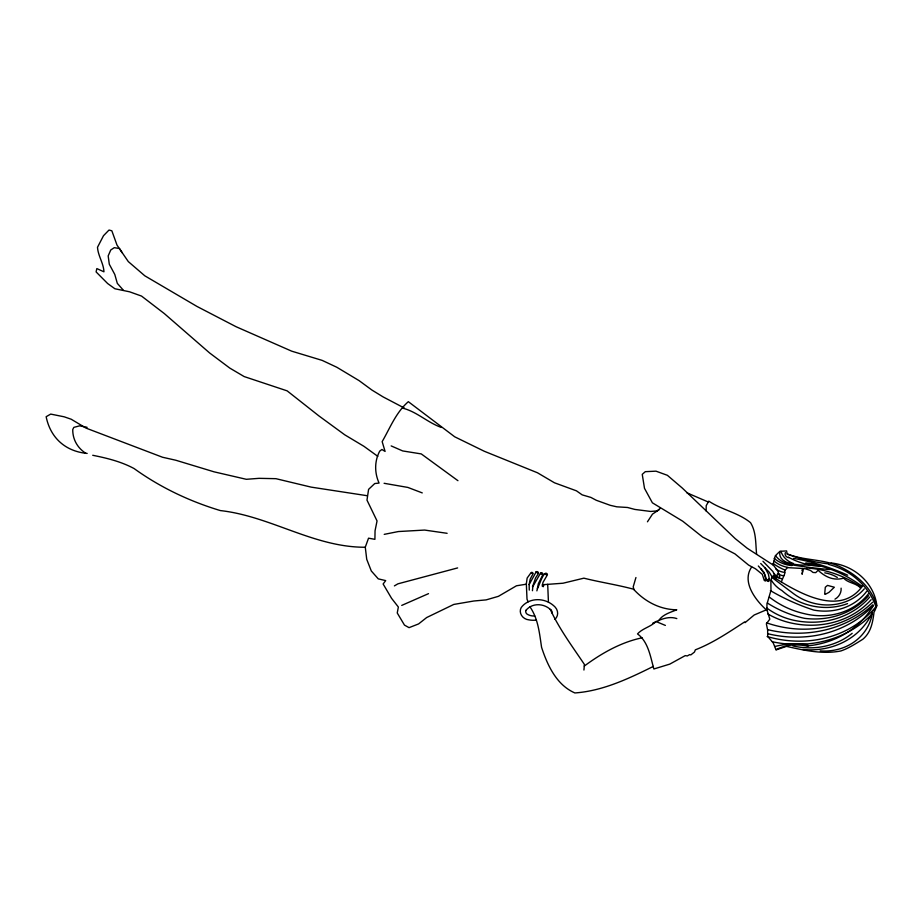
<?xml version="1.0" encoding="UTF-8"?>
<svg xmlns="http://www.w3.org/2000/svg" width="923" height="923" viewBox="0 0 923 923"><rect width="100%" height="100%" fill="white"/><g stroke="black" fill="none" stroke-linecap="round" stroke-linejoin="round"><path stroke-width="1.38" d="M874.3 610.161C872.939 620.717 871.727 631.84 862.832 639.247C855.783 643.619 848.802 648.269 840.876 650.957C822.855 654.511 804.245 650.403 786.5 646.365L776.047 649.93L773.197 642.823L767.682 636.42L767.648 630.132L766.355 623.752L769.805 619.183L766.909 609.641L766.955 604.161L770.97 590.339L770.878 580.209L772.032 576.667L773.716 575.71L773.924 577.406C798.626 592.854 840.265 617.487 862.751 585.69L860.467 587.824C855.84 582.932 848.283 583.198 843.645 578.167C833.504 581.029 825.254 576.898 818.078 570.276L815.736 572.629L813.013 572.456L810.463 570.437L804.291 568.476L803.172 569.595L802.11 574.256L802.56 570.76M776.001 578.594L772.932 571.545L762.952 561.253M583.924 670.029L584.409 664.445C572.398 646.55 559.303 629.001 550.246 609.33M532.433 590.708L532.871 586.474L540.682 572.871A1.385 1.246 23.5 0 1 542.828 574.256M706.107 510.927L706.233 505.619L708.772 501.154C721.936 509.9 738.262 512.623 750.537 522.672C756.364 532.167 755.51 543.416 756.583 553.996M536.886 590.87L538.363 583.648L543.047 574.337M529.283 590.097L529.133 584.605L530.171 579.171L532.963 573.898A1.188 1.061 23.5 0 0 531.163 572.537L527.148 578.052L526.329 583.821L527.021 599.281L528.175 601.819M546.543 574.787C544.282 568.822 538.582 587.155 537.451 588.574M543.37 586.428L543.809 584.64M773.013 564.899L775.251 555.819L779.889 551.331L786.604 550.916L787.146 553.812C804.429 561.057 824.435 558.577 841.291 567.357C857.236 575.133 872.304 588.482 876.746 606.192L874.681 611.118M536.586 572.422L537.786 573.148M532.467 586.901L535.571 577.96L538.49 573.425A1.581 1.419 23.5 0 0 535.951 571.856M635.935 577.521L633.19 586.901L634.032 589.67M531.429 572.848L532.606 573.644M801.972 570.437L802.756 568.476L787.607 567.645L784.954 570.229L784.804 573.483L781.343 581.894M824.666 594.204L825.3 587.247L827.527 585.401L834.346 587.224L828.958 592.37L825.52 594.204M647.45 521.807L652.48 514.123L659.322 509.588M529.133 584.605L536.171 571.868M751.657 566.987C741.284 582.055 755.833 600.631 767.163 610.645M658.687 620.683C662.576 614.464 670.363 612.41 676.767 609.791C659.945 609.641 644.692 601.496 633.524 589.186C617.106 584.778 600.181 582.251 583.878 578.167L563.042 583.221L542.355 584.744M526.352 584.19L516.476 585.782L498.397 596.339L486.133 599.892L473.834 601L453.77 604.438L426.68 617.533L418.592 623.925L409.051 627.652L404.47 625.102L397.248 612.987L398.355 607.022L391.56 598.312L383.126 583.994L385.71 580.602L378.268 578.859L371.3 570.968L366.731 559.326L365.277 547.189L368.542 538.178L374.911 539.332L375.05 530.817L377.046 520.93L366.985 500.139L368.589 489.363L374.738 483.548L379.065 483.064A42.62 38.247 23.5 0 1 379.734 451.105L381.914 449.489L385.087 451.428L382.157 441.632C390.198 427.707 395.898 412.569 408.335 401.678L454.704 436.798L484.275 451.255L537.463 472.772L554.458 482.787L576.46 490.84L582.171 494.866L590.882 497.416L596.258 500.266L610.253 505.319L616.795 506.819L627.49 507.477L634.874 509.438L650.68 511.457L657.084 510.892L660.257 508.354M765.005 567.876L768.374 574.025L769.517 579.875L768.663 581.478L766.851 580.209L763.944 572.283L758.314 565.984M584.305 666.048C601.519 653.322 620.971 642.2 642.143 637.805M541.259 572.964L541.097 574.118L542.355 574.441M745.046 622.667L754.149 615.018L766.909 609.584M834.98 599.142C838.892 597.089 841.557 592.601 841.107 588.159M394.398 585.897L397.882 583.844L457.635 567.922M428.514 593.651L401.736 605.407M653.346 666.406C628.598 678.659 602.823 690.958 574.879 692.954C556.581 685.004 547.454 665.333 541.582 647.335C539.482 633.443 538.213 618.802 530.01 606.907M652.584 623.337C660.13 619.633 668.298 615.71 676.824 618.583M744.757 621.848C728.939 632.117 713.248 642.846 695.331 649.838L694.477 652.042L690.819 654.915L689.677 654.615L687.312 655.941L685.235 655.618L669.775 664.122L653.865 668.979C650.473 656.911 648.304 641.75 637.516 633.905C642.581 628.275 650.657 626.948 656.011 621.514L665.368 625.413M384.222 534.359L398.378 531.544L424.626 530.067L447.124 533.309M546.151 574.764L545.262 574.025M364.839 547.247C313.728 547.258 270.427 516.165 220.378 510.581C189.584 501.339 160.198 487.367 134.1 468.561C121.167 461.592 107.022 458.143 92.727 455.281M384.095 483.294L407.851 487.425L422.261 492.905M367.089 495.697L311.143 487.125L275.919 478.679L259.04 478.333L246.326 479.302L214.055 471.826L175.739 460.219L162.552 457.254L86.058 428.122L71.221 419.238L64.206 416.815L50.707 414.092L46.15 416.711C50.407 437.848 65.475 451.451 87.166 453.424M87.108 427.303L79.609 425.849L73.84 427.372L72.744 429.518C72.617 439.383 77.463 447.932 85.747 453.274M402.797 408.174C416.977 411.796 427.73 422.688 441.425 427.464M686.874 492.79L708.287 502.02M391.167 445.913L402.67 450.932L421.269 453.92L457.935 480.687M543.312 586.682L542.251 586.105L542.989 582.39L547.385 574.867A1.408 1.258 23.5 0 0 544.962 573.61M404.297 408.024L383.08 396.89L371.981 390.094L359.082 380.622L336.826 367.262L322.139 360.374L291.703 351.167L236.092 326.73L196.991 306.448L144.83 275.827L128.309 261.601L117.013 245.114L111.845 230.796L109.006 230.046L103.503 235.711L97.503 247.283C98.011 255.89 103.607 263.24 103.953 271.812L96.846 268.581L96.096 271.916L107.645 283.534L114.879 288.749L129.589 291.806L141.531 296.075L164.282 313.543L209.625 352.967L229.758 368.069L244.168 376.572L287.134 390.856L318.885 415.892L344.798 434.848L363.985 446.351L377.795 456.343M765.986 579.782L764.971 579.736L764.982 580.717M772.597 577.96L793.965 593.974A51.815 46.496 23.5 0 0 864.309 588.816M760.714 563.503L769.194 572.133L771.974 576.621M123.267 290.122L117.313 283.361L114.787 274.454L109.295 264.22L108.176 255.925L110.725 250.018L114.279 247.676L119.505 248.518L122.159 252.752M773.832 573.218L775.862 575.733L779.035 577.671L779.843 576.783L777.616 570.714L773.439 565.211L747.203 548.25L735.193 538.605L682.27 488.036L667.375 475.299L655.999 471.168L645.304 471.665L642.246 474.353L644.496 488.336L652.388 502.816L682.766 521.241L702.588 537.024L734.916 553.858L748.565 565.061L755.522 568.833L762.306 574.325L764.232 580.394L766.032 580.913L764.44 573.921L760.99 568.845M547.697 584.328L548.435 602.188M771.42 580.336A28.648 25.694 23.5 0 0 781.989 590.605A60.618 54.388 23.5 0 0 847.568 603.607M770.382 590.605A197.914 177.574 23.5 0 0 813.821 610.103A56.222 50.442 23.5 0 0 866.651 591.366M769.378 597.089A79.447 71.279 23.5 0 0 804.025 613.587A64.345 57.734 23.5 0 0 868.451 593.766M767.325 603.007A102.58 92.035 23.5 0 0 804.637 618.352A76.321 68.487 23.5 0 0 868.566 595.693M766.701 607.98A64.368 57.757 23.5 0 0 795.165 620.568A81.489 73.113 23.5 0 0 869.708 597.1M767.901 614.003A73.898 66.306 23.5 0 0 792.13 623.233A85.897 77.07 23.5 0 0 871.162 599.673M871.289 614.868A110.795 99.419 23.5 0 1 772.378 641.785M873.32 605.419A112.387 100.849 23.5 0 1 767.809 633.732M875.581 607.138A106.007 95.115 23.5 0 1 767.128 636.524M872.893 604.761A116.817 104.807 23.5 0 1 767.624 629.624M872.616 602.246A103.918 93.246 23.5 0 1 766.621 622.84M824.77 572.837A30.632 27.482 23.5 0 1 837.334 577.452M831.069 562.961A48.296 43.335 23.5 0 1 876.85 605.603M806.333 567.933A97.434 87.42 23.5 0 1 860.871 587.04M805.779 562.903A112.306 100.769 23.5 0 1 861.955 586.255M793.492 558.369A203.729 182.8 23.5 0 1 847.706 575.214M829.454 569.549A472.126 423.622 23.5 0 1 785.9 563.826M782.231 578.767A16.649 14.93 23.5 0 1 775.112 576.229M783.869 575.71A7.269 6.519 23.5 0 1 778.424 573.633M784.677 572.41A17.768 15.945 23.5 0 1 775.955 569.156M784.965 570.056A51.4 46.115 23.5 0 1 773.186 563.503M788 567.391A25.59 22.96 23.5 0 1 774.085 561.046M820.109 566.387A68.983 61.899 23.5 0 1 788.415 557.215M812.586 564.276A47.984 43.046 23.5 0 1 784.942 561.657M789.43 563.999A19.21 17.237 23.5 0 1 775.666 555.808M792.026 565.545A27.598 24.759 23.5 0 1 774.143 558.357M793.422 563.491A18.298 16.418 23.5 0 1 780.939 551.331M785.011 561.403A8.826 7.915 23.5 0 1 779.912 551.85M788.911 557.63A3.738 3.357 23.5 0 1 785.392 552.577M828.75 563.941A176.281 158.168 23.5 0 1 787.1 554.135M828.9 564.518A62.902 56.441 23.5 0 1 875.765 606.376M873.262 605.673A94.7 84.974 23.5 0 1 807.383 645.927M852.171 633.328A70.448 63.214 23.5 0 1 792.799 645.904M774.789 646.527A82.874 74.359 23.5 0 1 807.694 644.669M776.116 649.607A44.616 40.035 23.5 0 1 807.879 646.342M872.535 612.237A74.451 66.802 23.5 0 1 802.641 649.469M872.408 612.745A53.465 47.973 23.5 0 1 820.155 650.877M534.717 615.976A11.93 10.707 23.5 0 1 527.206 614.199A3.369 3.023 23.5 0 1 526.075 610.161M536.344 620.071A22.233 19.948 23.5 0 1 528.914 619.864A8.895 7.972 23.5 0 1 521.23 607.519A22.094 19.821 23.5 0 1 555.127 607.069A9.841 8.826 23.5 0 1 554.885 619.368M777.316 576.448A2.284 2.054 23.5 0 1 778.101 573.668M767.855 581.005A1.719 1.534 23.5 0 1 769.205 579.044M773.901 577.129A1.546 1.385 23.5 0 1 775.135 576.298M551.1 610.161A4.315 3.865 23.5 0 1 552.196 613.322M525.787 610.611A16.568 14.872 23.5 0 1 551.204 610.265"/></g></svg>
